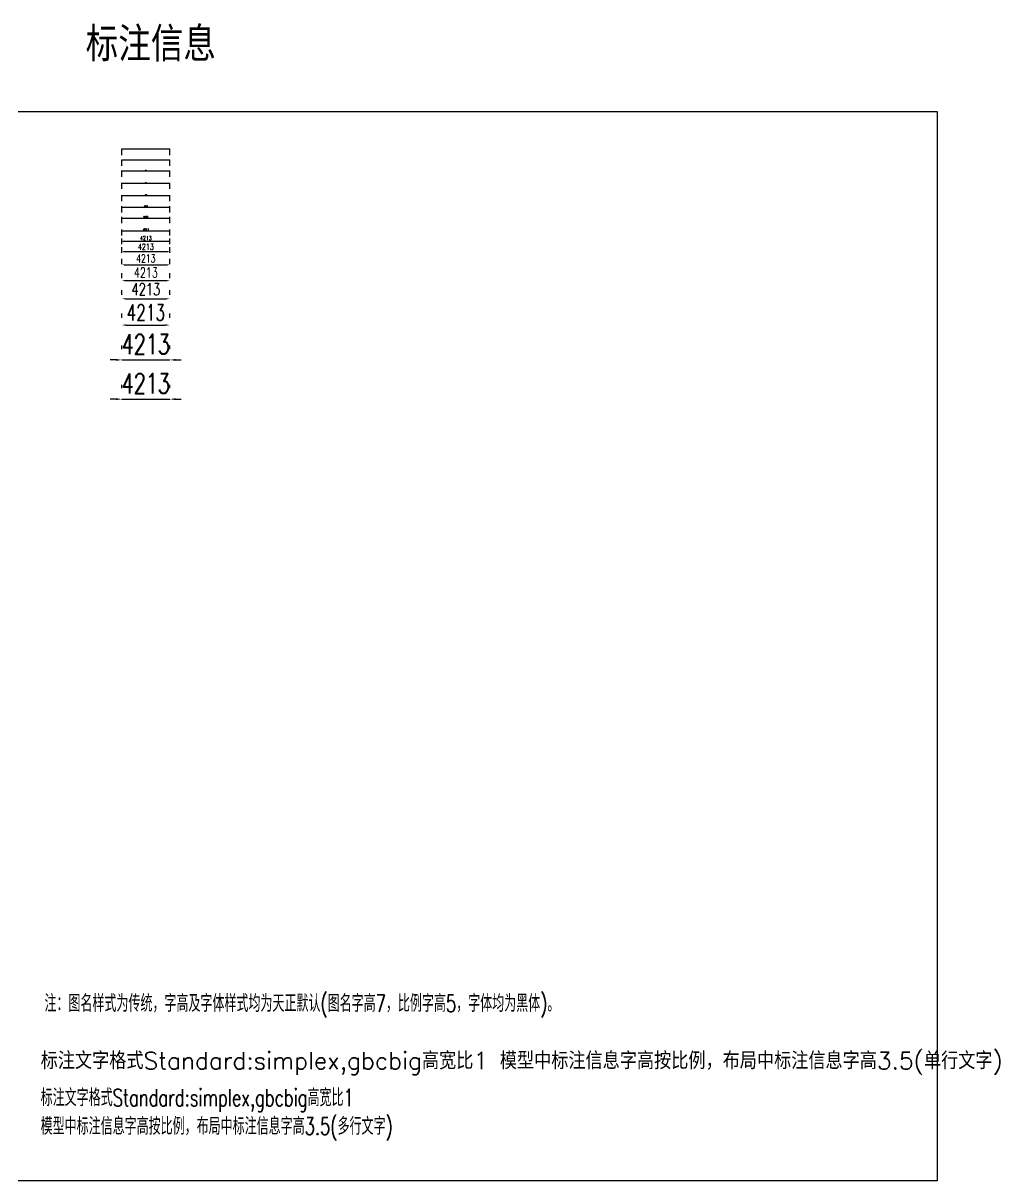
# Model space of a CAD drawing. Header units: millimetres. Extents: x -1003406 to 3312184, y 81337 to 716393.
# Drawn here: x 1075089 to 1160558, y 615138 to 716393 of the extents above; entities that cross this region are included whole.
import ezdxf
from ezdxf.enums import TextEntityAlignment as Align

# ---------------------------------------------------------------- set-up
doc = ezdxf.new("R2010")
doc.units = ezdxf.units.MM
doc.header["$LTSCALE"] = 10
doc.layers.get('Defpoints').update_dxf_attribs({"linetype": 'CONTINUOUS'})
for name, color, linetype in [('L-FRAME图框', 3, 'CONTINUOUS'), ('L-TEXT文字标注', 7, 'CONTINUOUS'), ('PUB_DIM', 3, 'CONTINUOUS')]:
    doc.layers.add(name, color=color, linetype=linetype)
doc.styles.get("Standard").update_dxf_attribs({"font": 'simplex.shx', "width": 0.7, "bigfont": 'hztxt.shx'})
doc.styles.add('STANDARD_T3', font='simplex.shx', dxfattribs={"width": 0.7, "bigfont": 'gbcbig.shx'})
doc.dimstyles.new('W&&1', dxfattribs={"dimtxt": 3.5, "dimasz": 1, "dimexe": 2.5, "dimexo": 3, "dimgap": 1, "dimtad": 1, "dimdec": 0, "dimzin": 0, "dimdsep": 46, "dimtxsty": 'STANDARD_T3', "dimcen": 0.09, "dimclrd": 1, "dimclre": 1, "dimclrt": 7, "dimazin": 2, "dimtfac": 1, "dimtdec": 0, "dimtix": 1, "dimtmove": 2, "dimatfit": 3, "dimfxl": 100, "dimtolj": 1, "dimtzin": 0, "dimarcsym": 0})
doc.dimstyles.new('W&&10', dxfattribs={"dimtxt": 35, "dimasz": 10, "dimexe": 25, "dimexo": 30, "dimgap": 10, "dimtad": 1, "dimdec": 0, "dimzin": 0, "dimdsep": 46, "dimtxsty": 'STANDARD_T3', "dimcen": 0.09, "dimclrd": 1, "dimclre": 1, "dimclrt": 7, "dimazin": 2, "dimtfac": 1, "dimtdec": 0, "dimtix": 1, "dimtmove": 2, "dimatfit": 3, "dimfxl": 100, "dimtolj": 1, "dimtzin": 0, "dimarcsym": 0})
doc.dimstyles.new('W&&100', dxfattribs={"dimtxt": 350, "dimasz": 100, "dimexe": 250, "dimexo": 300, "dimgap": 100, "dimtad": 1, "dimdec": 0, "dimzin": 0, "dimdsep": 46, "dimtxsty": 'STANDARD_T3', "dimcen": 0.09, "dimclrd": 1, "dimclre": 1, "dimclrt": 7, "dimazin": 2, "dimtfac": 1, "dimtdec": 0, "dimtix": 1, "dimtmove": 2, "dimatfit": 3, "dimfxl": 100, "dimtolj": 1, "dimtzin": 0, "dimarcsym": 0})
doc.dimstyles.new('W&&15', dxfattribs={"dimtxt": 52.5, "dimasz": 15, "dimexe": 37.5, "dimexo": 45, "dimgap": 15, "dimtad": 1, "dimdec": 0, "dimzin": 0, "dimdsep": 46, "dimtxsty": 'STANDARD_T3', "dimcen": 0.09, "dimclrd": 1, "dimclre": 1, "dimclrt": 7, "dimazin": 2, "dimtfac": 1, "dimtdec": 0, "dimtix": 1, "dimtmove": 2, "dimatfit": 3, "dimfxl": 100, "dimtolj": 1, "dimtzin": 0, "dimarcsym": 0})
doc.dimstyles.new('W&&150', dxfattribs={"dimtxt": 525, "dimasz": 150, "dimexe": 375, "dimexo": 450, "dimgap": 150, "dimtad": 1, "dimdec": 0, "dimzin": 0, "dimdsep": 46, "dimtxsty": 'STANDARD_T3', "dimcen": 0.09, "dimclrd": 1, "dimclre": 1, "dimclrt": 7, "dimazin": 2, "dimtfac": 1, "dimtdec": 0, "dimtix": 1, "dimtmove": 2, "dimatfit": 3, "dimfxl": 100, "dimtolj": 1, "dimtzin": 0, "dimarcsym": 0})
doc.dimstyles.new('W&&20', dxfattribs={"dimtxt": 70, "dimasz": 20, "dimexe": 50, "dimexo": 60, "dimgap": 20, "dimtad": 1, "dimdec": 0, "dimzin": 0, "dimdsep": 46, "dimtxsty": 'STANDARD_T3', "dimcen": 0.09, "dimclrd": 1, "dimclre": 1, "dimclrt": 7, "dimazin": 2, "dimtfac": 1, "dimtdec": 0, "dimtix": 1, "dimtmove": 2, "dimatfit": 3, "dimfxl": 100, "dimtolj": 1, "dimtzin": 0, "dimarcsym": 0})
doc.dimstyles.new('W&&200', dxfattribs={"dimtxt": 700, "dimasz": 200, "dimexe": 500, "dimexo": 600, "dimgap": 200, "dimtad": 1, "dimdec": 0, "dimzin": 0, "dimdsep": 46, "dimtxsty": 'STANDARD_T3', "dimcen": 0.09, "dimclrd": 1, "dimclre": 1, "dimclrt": 7, "dimazin": 2, "dimtfac": 1, "dimtdec": 0, "dimtix": 1, "dimtmove": 2, "dimatfit": 3, "dimfxl": 100, "dimtolj": 1, "dimtzin": 0, "dimarcsym": 0})
doc.dimstyles.new('W&&250', dxfattribs={"dimtxt": 875, "dimasz": 250, "dimexe": 625, "dimexo": 750, "dimgap": 250, "dimtad": 1, "dimdec": 0, "dimzin": 0, "dimdsep": 46, "dimtxsty": 'STANDARD_T3', "dimcen": 0.09, "dimclrd": 1, "dimclre": 1, "dimclrt": 7, "dimazin": 2, "dimtfac": 1, "dimtdec": 0, "dimtix": 1, "dimtmove": 2, "dimatfit": 3, "dimfxl": 100, "dimtolj": 1, "dimtzin": 0, "dimarcsym": 0})
doc.dimstyles.new('W&&30', dxfattribs={"dimtxt": 105, "dimasz": 30, "dimexe": 75, "dimexo": 90, "dimgap": 30, "dimtad": 1, "dimdec": 0, "dimzin": 0, "dimdsep": 46, "dimtxsty": 'STANDARD_T3', "dimcen": 0.09, "dimclrd": 1, "dimclre": 1, "dimclrt": 7, "dimazin": 2, "dimtfac": 1, "dimtdec": 0, "dimtix": 1, "dimtmove": 2, "dimatfit": 3, "dimfxl": 100, "dimtolj": 1, "dimtzin": 0, "dimarcsym": 0})
doc.dimstyles.new('W&&300', dxfattribs={"dimtxt": 1050, "dimasz": 300, "dimexe": 750, "dimexo": 900, "dimgap": 300, "dimtad": 1, "dimdec": 0, "dimzin": 0, "dimdsep": 46, "dimtxsty": 'STANDARD_T3', "dimcen": 0.09, "dimclrd": 1, "dimclre": 1, "dimclrt": 7, "dimazin": 2, "dimtfac": 1, "dimtdec": 0, "dimtix": 1, "dimtmove": 2, "dimatfit": 3, "dimfxl": 100, "dimtolj": 1, "dimtzin": 0, "dimarcsym": 0})
doc.dimstyles.new('W&&40', dxfattribs={"dimtxt": 140, "dimasz": 40, "dimexe": 100, "dimexo": 120, "dimgap": 40, "dimtad": 1, "dimdec": 0, "dimzin": 0, "dimdsep": 46, "dimtxsty": 'STANDARD_T3', "dimcen": 0.09, "dimclrd": 1, "dimclre": 1, "dimclrt": 7, "dimazin": 2, "dimtfac": 1, "dimtdec": 0, "dimtix": 1, "dimtmove": 2, "dimatfit": 3, "dimfxl": 100, "dimtolj": 1, "dimtzin": 0, "dimarcsym": 0})
doc.dimstyles.new('W&&400', dxfattribs={"dimtxt": 1400, "dimasz": 400, "dimexe": 1000, "dimexo": 1200, "dimgap": 400, "dimtad": 1, "dimdec": 0, "dimzin": 0, "dimdsep": 46, "dimtxsty": 'STANDARD_T3', "dimcen": 0.09, "dimclrd": 1, "dimclre": 1, "dimclrt": 7, "dimazin": 2, "dimtfac": 1, "dimtdec": 0, "dimtix": 1, "dimtmove": 2, "dimatfit": 3, "dimfxl": 100, "dimtolj": 1, "dimtzin": 0, "dimarcsym": 0})
doc.dimstyles.new('W&&5', dxfattribs={"dimtxt": 17.5, "dimasz": 5, "dimexe": 12.5, "dimexo": 15, "dimgap": 5, "dimtad": 1, "dimdec": 0, "dimzin": 0, "dimdsep": 46, "dimtxsty": 'STANDARD_T3', "dimcen": 0.09, "dimclrd": 1, "dimclre": 1, "dimclrt": 7, "dimazin": 2, "dimtfac": 1, "dimtdec": 0, "dimtix": 1, "dimtmove": 2, "dimatfit": 3, "dimfxl": 100, "dimtolj": 1, "dimtzin": 0, "dimarcsym": 0})
doc.dimstyles.new('W&&50', dxfattribs={"dimtxt": 175, "dimasz": 50, "dimexe": 125, "dimexo": 150, "dimgap": 50, "dimtad": 1, "dimdec": 0, "dimzin": 0, "dimdsep": 46, "dimtxsty": 'STANDARD_T3', "dimcen": 0.09, "dimclrd": 1, "dimclre": 1, "dimclrt": 7, "dimazin": 2, "dimtfac": 1, "dimtdec": 0, "dimtix": 1, "dimtmove": 2, "dimatfit": 3, "dimfxl": 100, "dimtolj": 1, "dimtzin": 0, "dimarcsym": 0})
doc.dimstyles.new('W&&500', dxfattribs={"dimtxt": 1750, "dimasz": 500, "dimexe": 1250, "dimexo": 1500, "dimgap": 500, "dimtad": 1, "dimdec": 0, "dimzin": 0, "dimdsep": 46, "dimtxsty": 'STANDARD_T3', "dimcen": 0.09, "dimclrd": 1, "dimclre": 1, "dimclrt": 7, "dimazin": 2, "dimtfac": 1, "dimtdec": 0, "dimtix": 1, "dimtmove": 2, "dimatfit": 3, "dimfxl": 100, "dimtolj": 1, "dimtzin": 0, "dimarcsym": 0})

# ---------------------------------------------------------------- blocks, each defined once
blk = doc.blocks.new('*D16')
at = {"layer": 'Defpoints', "color": 0, "transparency": 16777216}
for p in [(1083718, 699757), (1087931, 700311), (1087931, 699757)]:
    blk.add_point(p, dxfattribs=at)
at = {"layer": 'PUB_DIM', "color": 1, "lineweight": -2, "transparency": 16777216}
for p, q in [((1083718, 699847), (1083718, 700386)), ((1083748, 700311), (1087901, 700311)), ((1087931, 699847), (1087931, 700386))]:
    blk.add_line(p, q, dxfattribs=at)
at = {"layer": 'PUB_DIM', "color": 1, "transparency": 16777216}
for points in [[(1083748, 700316), (1083748, 700306), (1083718, 700311)], [(1087901, 700316), (1087901, 700306), (1087931, 700311)]]:
    blk.add_solid(points, dxfattribs=at)
at = {"layer": 'PUB_DIM', "color": 7, "transparency": 16777216, "insert": (1085825, 700394), "char_height": 105, "attachment_point": 5, "style": 'STANDARD_T3'}
blk.add_mtext('\\A1;4213', dxfattribs=at)
blk = doc.blocks.new('*D17')
at = {"layer": 'Defpoints', "color": 0, "transparency": 16777216}
for p in [(1083718, 700756), (1087931, 701310), (1087931, 700756)]:
    blk.add_point(p, dxfattribs=at)
at = {"layer": 'PUB_DIM', "color": 1, "lineweight": -2, "transparency": 16777216}
for p, q in [((1083718, 700816), (1083718, 701360)), ((1083738, 701310), (1087911, 701310)), ((1087931, 700816), (1087931, 701360))]:
    blk.add_line(p, q, dxfattribs=at)
at = {"layer": 'PUB_DIM', "color": 1, "transparency": 16777216}
for points in [[(1083738, 701313), (1083738, 701307), (1083718, 701310)], [(1087911, 701313), (1087911, 701307), (1087931, 701310)]]:
    blk.add_solid(points, dxfattribs=at)
at = {"layer": 'PUB_DIM', "color": 7, "transparency": 16777216, "insert": (1085825, 701365), "char_height": 70, "attachment_point": 5, "style": 'STANDARD_T3'}
blk.add_mtext('\\A1;4213', dxfattribs=at)
blk = doc.blocks.new('*D18')
at = {"layer": 'Defpoints', "color": 0, "transparency": 16777216}
for p in [(1083718, 701843), (1087931, 702397), (1087931, 701843)]:
    blk.add_point(p, dxfattribs=at)
at = {"layer": 'PUB_DIM', "color": 1, "lineweight": -2, "transparency": 16777216}
for p, q in [((1083718, 701888), (1083718, 702435)), ((1083733, 702397), (1087916, 702397)), ((1087931, 701888), (1087931, 702435))]:
    blk.add_line(p, q, dxfattribs=at)
at = {"layer": 'PUB_DIM', "color": 1, "transparency": 16777216}
for points in [[(1083733, 702400), (1083733, 702395), (1083718, 702397)], [(1087916, 702400), (1087916, 702395), (1087931, 702397)]]:
    blk.add_solid(points, dxfattribs=at)
at = {"layer": 'PUB_DIM', "color": 7, "transparency": 16777216, "insert": (1085825, 702438), "char_height": 52.5, "attachment_point": 5, "style": 'STANDARD_T3'}
blk.add_mtext('\\A1;4213', dxfattribs=at)
blk = doc.blocks.new('*D19')
at = {"layer": 'Defpoints', "color": 0, "transparency": 16777216}
for p in [(1083718, 702930), (1087931, 703484), (1087931, 702930)]:
    blk.add_point(p, dxfattribs=at)
at = {"layer": 'PUB_DIM', "color": 1, "lineweight": -2, "transparency": 16777216}
for p, q in [((1083718, 702960), (1083718, 703509)), ((1083728, 703484), (1087921, 703484)), ((1087931, 702960), (1087931, 703509))]:
    blk.add_line(p, q, dxfattribs=at)
at = {"layer": 'PUB_DIM', "color": 1, "transparency": 16777216}
for points in [[(1083728, 703486), (1083728, 703483), (1083718, 703484)], [(1087921, 703486), (1087921, 703483), (1087931, 703484)]]:
    blk.add_solid(points, dxfattribs=at)
at = {"layer": 'PUB_DIM', "color": 7, "transparency": 16777216, "insert": (1085825, 703512), "char_height": 35, "attachment_point": 5, "style": 'STANDARD_T3'}
blk.add_mtext('\\A1;4213', dxfattribs=at)
blk = doc.blocks.new('*D20')
at = {"layer": 'Defpoints', "color": 0, "transparency": 16777216}
for p in [(1083718, 703885), (1087931, 704439), (1087931, 703885)]:
    blk.add_point(p, dxfattribs=at)
at = {"layer": 'PUB_DIM', "color": 1, "lineweight": -2, "transparency": 16777216}
for p, q in [((1083718, 703900), (1083718, 704451)), ((1083723, 704439), (1087926, 704439)), ((1087931, 703900), (1087931, 704451))]:
    blk.add_line(p, q, dxfattribs=at)
at = {"layer": 'PUB_DIM', "color": 1, "transparency": 16777216}
for points in [[(1083723, 704439), (1083723, 704438), (1083718, 704439)], [(1087926, 704439), (1087926, 704438), (1087931, 704439)]]:
    blk.add_solid(points, dxfattribs=at)
at = {"layer": 'PUB_DIM', "color": 7, "transparency": 16777216, "insert": (1085825, 704452), "char_height": 17.5, "attachment_point": 5, "style": 'STANDARD_T3'}
blk.add_mtext('\\A1;4213', dxfattribs=at)
blk = doc.blocks.new('*D21')
at = {"layer": 'Defpoints', "color": 0, "transparency": 16777216}
for p in [(1083718, 704839), (1087931, 705393), (1087931, 704839)]:
    blk.add_point(p, dxfattribs=at)
at = {"layer": 'PUB_DIM', "color": 1, "lineweight": -2, "transparency": 16777216}
for p, q in [((1083718, 704842), (1083718, 705395)), ((1083719, 705393), (1087930, 705393)), ((1087931, 704842), (1087931, 705395))]:
    blk.add_line(p, q, dxfattribs=at)
at = {"layer": 'PUB_DIM', "color": 1, "transparency": 16777216}
for points in [[(1083719, 705393), (1083719, 705393), (1083718, 705393)], [(1087930, 705393), (1087930, 705393), (1087931, 705393)]]:
    blk.add_solid(points, dxfattribs=at)
at = {"layer": 'PUB_DIM', "color": 7, "transparency": 16777216, "insert": (1085825, 705396), "char_height": 3.5, "attachment_point": 5, "style": 'STANDARD_T3'}
blk.add_mtext('\\A1;4213', dxfattribs=at)
blk = doc.blocks.new('*D22')
at = {"layer": 'Defpoints', "color": 0, "transparency": 16777216}
for p in [(1083718, 698789), (1087931, 699343), (1087931, 698789)]:
    blk.add_point(p, dxfattribs=at)
at = {"layer": 'PUB_DIM', "color": 1, "lineweight": -2, "transparency": 16777216}
for p, q in [((1083718, 698909), (1083718, 699443)), ((1083758, 699343), (1087891, 699343)), ((1087931, 698909), (1087931, 699443))]:
    blk.add_line(p, q, dxfattribs=at)
at = {"layer": 'PUB_DIM', "color": 1, "transparency": 16777216}
for points in [[(1083758, 699349), (1083758, 699336), (1083718, 699343)], [(1087891, 699349), (1087891, 699336), (1087931, 699343)]]:
    blk.add_solid(points, dxfattribs=at)
at = {"layer": 'PUB_DIM', "color": 7, "transparency": 16777216, "insert": (1085825, 699453), "char_height": 140, "attachment_point": 5, "style": 'STANDARD_T3'}
blk.add_mtext('\\A1;4213', dxfattribs=at)
blk = doc.blocks.new('*D7')
at = {"layer": 'Defpoints', "color": 0, "transparency": 16777216}
for p in [(1083718, 697662), (1087931, 698216), (1087931, 697662)]:
    blk.add_point(p, dxfattribs=at)
at = {"layer": 'PUB_DIM', "color": 1, "lineweight": -2, "transparency": 16777216}
for p, q in [((1083718, 697812), (1083718, 698341)), ((1083768, 698216), (1087881, 698216)), ((1087931, 697812), (1087931, 698341))]:
    blk.add_line(p, q, dxfattribs=at)
at = {"layer": 'PUB_DIM', "color": 1, "transparency": 16777216}
for points in [[(1083768, 698224), (1083768, 698208), (1083718, 698216)], [(1087881, 698224), (1087881, 698208), (1087931, 698216)]]:
    blk.add_solid(points, dxfattribs=at)
at = {"layer": 'PUB_DIM', "color": 7, "transparency": 16777216, "insert": (1085825, 698354), "char_height": 175, "attachment_point": 5, "style": 'STANDARD_T3'}
blk.add_mtext('\\A1;4213', dxfattribs=at)
blk = doc.blocks.new('*D8')
at = {"layer": 'Defpoints', "color": 0, "transparency": 16777216}
for p in [(1083718, 696761), (1087931, 697315), (1087931, 696761)]:
    blk.add_point(p, dxfattribs=at)
at = {"layer": 'PUB_DIM', "color": 1, "lineweight": -2, "transparency": 16777216}
for p, q in [((1083718, 697061), (1083718, 697565)), ((1083818, 697315), (1087831, 697315)), ((1087931, 697061), (1087931, 697565))]:
    blk.add_line(p, q, dxfattribs=at)
at = {"layer": 'PUB_DIM', "color": 1, "transparency": 16777216}
for points in [[(1083818, 697332), (1083818, 697298), (1083718, 697315)], [(1087831, 697332), (1087831, 697298), (1087931, 697315)]]:
    blk.add_solid(points, dxfattribs=at)
at = {"layer": 'PUB_DIM', "color": 7, "transparency": 16777216, "insert": (1085825, 697590), "char_height": 350, "attachment_point": 5, "style": 'STANDARD_T3'}
blk.add_mtext('\\A1;4213', dxfattribs=at)
blk = doc.blocks.new('*D9')
at = {"layer": 'Defpoints', "color": 0, "transparency": 16777216}
for p in [(1083718, 695868), (1087931, 696422), (1087931, 695868)]:
    blk.add_point(p, dxfattribs=at)
at = {"layer": 'PUB_DIM', "color": 1, "lineweight": -2, "transparency": 16777216}
for p, q in [((1083718, 696318), (1083718, 696797)), ((1087931, 696318), (1087931, 696797)), ((1083868, 696422), (1087781, 696422))]:
    blk.add_line(p, q, dxfattribs=at)
at = {"layer": 'PUB_DIM', "color": 1, "transparency": 16777216}
for points in [[(1083868, 696447), (1083868, 696397), (1083718, 696422)], [(1087781, 696447), (1087781, 696397), (1087931, 696422)]]:
    blk.add_solid(points, dxfattribs=at)
at = {"layer": 'PUB_DIM', "color": 7, "transparency": 16777216, "insert": (1085825, 696834), "char_height": 525, "attachment_point": 5, "style": 'STANDARD_T3'}
blk.add_mtext('\\A1;4213', dxfattribs=at)
blk = doc.blocks.new('*D10')
at = {"layer": 'Defpoints', "color": 0, "transparency": 16777216}
for p in [(1083718, 694713), (1087931, 695267), (1087931, 694713)]:
    blk.add_point(p, dxfattribs=at)
at = {"layer": 'PUB_DIM', "color": 1, "lineweight": -2, "transparency": 16777216}
for p, q in [((1083718, 695313), (1083718, 695767)), ((1087931, 695313), (1087931, 695767)), ((1083918, 695267), (1087731, 695267))]:
    blk.add_line(p, q, dxfattribs=at)
at = {"layer": 'PUB_DIM', "color": 1, "transparency": 16777216}
for points in [[(1083918, 695300), (1083918, 695233), (1083718, 695267)], [(1087731, 695300), (1087731, 695233), (1087931, 695267)]]:
    blk.add_solid(points, dxfattribs=at)
at = {"layer": 'PUB_DIM', "color": 7, "transparency": 16777216, "insert": (1085825, 695817), "char_height": 700, "attachment_point": 5, "style": 'STANDARD_T3'}
blk.add_mtext('\\A1;4213', dxfattribs=at)
blk = doc.blocks.new('*D11')
at = {"layer": 'Defpoints', "color": 0, "transparency": 16777216}
for p in [(1087931, 693894), (1083718, 693340), (1087931, 693340)]:
    blk.add_point(p, dxfattribs=at)
at = {"layer": 'PUB_DIM', "color": 1, "lineweight": -2, "transparency": 16777216}
for p, q in [((1083718, 694090), (1083718, 694519)), ((1083968, 693894), (1087681, 693894)), ((1087931, 694090), (1087931, 694519))]:
    blk.add_line(p, q, dxfattribs=at)
at = {"layer": 'PUB_DIM', "color": 1, "transparency": 16777216}
for points in [[(1083968, 693936), (1083968, 693853), (1083718, 693894)], [(1087681, 693936), (1087681, 693853), (1087931, 693894)]]:
    blk.add_solid(points, dxfattribs=at)
at = {"layer": 'PUB_DIM', "color": 7, "transparency": 16777216, "insert": (1085825, 694582), "char_height": 875, "attachment_point": 5, "style": 'STANDARD_T3'}
blk.add_mtext('\\A1;4213', dxfattribs=at)
blk = doc.blocks.new('*D12')
at = {"layer": 'Defpoints', "color": 0, "transparency": 16777216}
for p in [(1083718, 691736), (1087931, 692290), (1087931, 691736)]:
    blk.add_point(p, dxfattribs=at)
at = {"layer": 'PUB_DIM', "color": 1, "lineweight": -2, "transparency": 16777216}
for p, q in [((1083718, 692636), (1083718, 693040)), ((1087931, 692636), (1087931, 693040)), ((1084018, 692290), (1087631, 692290))]:
    blk.add_line(p, q, dxfattribs=at)
at = {"layer": 'PUB_DIM', "color": 1, "transparency": 16777216}
for points in [[(1084018, 692340), (1084018, 692240), (1083718, 692290)], [(1087631, 692340), (1087631, 692240), (1087931, 692290)]]:
    blk.add_solid(points, dxfattribs=at)
at = {"layer": 'PUB_DIM', "color": 7, "transparency": 16777216, "insert": (1085825, 693115), "char_height": 1050, "attachment_point": 5, "style": 'STANDARD_T3'}
blk.add_mtext('\\A1;4213', dxfattribs=at)
blk = doc.blocks.new('*D13')
at = {"layer": 'Defpoints', "color": 0, "transparency": 16777216}
for p in [(1087931, 689987), (1083718, 689433), (1087931, 689433)]:
    blk.add_point(p, dxfattribs=at)
at = {"layer": 'PUB_DIM', "color": 1, "lineweight": -2, "transparency": 16777216}
for p, q in [((1083718, 690633), (1083718, 690987)), ((1087931, 690633), (1087931, 690987)), ((1084118, 689987), (1087531, 689987))]:
    blk.add_line(p, q, dxfattribs=at)
at = {"layer": 'PUB_DIM', "color": 1, "transparency": 16777216}
for points in [[(1084118, 690054), (1084118, 689921), (1083718, 689987)], [(1087531, 690054), (1087531, 689921), (1087931, 689987)]]:
    blk.add_solid(points, dxfattribs=at)
at = {"layer": 'PUB_DIM', "color": 7, "transparency": 16777216, "insert": (1085825, 691087), "char_height": 1400, "attachment_point": 5, "style": 'STANDARD_T3'}
blk.add_mtext('\\A1;4213', dxfattribs=at)
blk = doc.blocks.new('*D14')
at = {"layer": 'Defpoints', "color": 0, "transparency": 16777216}
for p in [(1087931, 686939), (1083718, 686385), (1087931, 686385)]:
    blk.add_point(p, dxfattribs=at)
at = {"layer": 'PUB_DIM', "color": 1, "lineweight": -2, "transparency": 16777216}
for p, q in [((1083718, 687885), (1083718, 688189)), ((1087931, 687885), (1087931, 688189)), ((1083218, 686939), (1082718, 686939)), ((1083718, 686939), (1087931, 686939)), ((1088431, 686939), (1088931, 686939))]:
    blk.add_line(p, q, dxfattribs=at)
at = {"layer": 'PUB_DIM', "color": 1, "transparency": 16777216}
for points in [[(1083218, 687023), (1083218, 686856), (1083718, 686939)], [(1088431, 687023), (1088431, 686856), (1087931, 686939)]]:
    blk.add_solid(points, dxfattribs=at)
at = {"layer": 'PUB_DIM', "color": 7, "transparency": 16777216, "insert": (1085825, 688314), "char_height": 1750, "attachment_point": 5, "style": 'STANDARD_T3'}
blk.add_mtext('\\A1;4213', dxfattribs=at)
blk = doc.blocks.new('*D15')
at = {"layer": 'Defpoints', "color": 0, "transparency": 16777216}
for p in [(1087931, 683509), (1083718, 682955), (1087931, 682955)]:
    blk.add_point(p, dxfattribs=at)
at = {"layer": 'PUB_DIM', "color": 1, "lineweight": -2, "transparency": 16777216}
for p, q in [((1083718, 684455), (1083718, 684759)), ((1087931, 684455), (1087931, 684759)), ((1083218, 683509), (1082718, 683509)), ((1083718, 683509), (1087931, 683509)), ((1088431, 683509), (1088931, 683509))]:
    blk.add_line(p, q, dxfattribs=at)
at = {"layer": 'PUB_DIM', "color": 1, "transparency": 16777216}
for points in [[(1083218, 683593), (1083218, 683426), (1083718, 683509)], [(1088431, 683593), (1088431, 683426), (1087931, 683509)]]:
    blk.add_solid(points, dxfattribs=at)
at = {"layer": 'PUB_DIM', "color": 7, "transparency": 16777216, "insert": (1085825, 684884), "char_height": 1750, "attachment_point": 5, "style": 'STANDARD_T3'}
blk.add_mtext('\\A1;4213', dxfattribs=at)

msp = doc.modelspace()

# ---------------------------------------------------------------- linework, layer by layer
at = {"layer": 'L-FRAME图框', "color": 3}
msp.add_lwpolyline([(1068536.9, 708660.6), (1155070.4, 708660.6), (1155070.4, 615137.9), (1068536.9, 615137.9)], close=True, dxfattribs=at)

# ---------------------------------------------------------------- texts
at = {"layer": 'L-TEXT文字标注', "width": 0.95}
msp.add_text('标注信息', height=3000, dxfattribs=at).set_placement((1086261.7, 714714), align=Align.MIDDLE)
at = {"layer": 'L-TEXT文字标注'}
msp.add_text('标注文字格式Standard:simplex,gbcbig高宽比1 模型中标注信息字高按比例，布局中标注信息字高3.5(单行文字)', height=1500, dxfattribs=at).set_placement((1076621.9, 624901.7))
at = {"layer": 'L-TEXT文字标注', "insert": (1076954.8, 631414), "char_height": 1500, "attachment_point": 1}
msp.add_mtext('注：图名样式为传统，字高及字体样式均为天正默认(图名字高7，比例字高5，字体均为黑体)。', dxfattribs=at)
at = {"layer": 'L-TEXT文字标注', "insert": (1076621.9, 623168.1), "char_height": 1500, "width": 37770.777, "attachment_point": 1}
msp.add_mtext('标注文字格式Standard:simplex,gbcbig高宽比1\\P模型中标注信息字高按比例，布局中标注信息字高3.5(多行文字)', dxfattribs=at)

# ---------------------------------------------------------------- dimensions: what is measured, and where the dimension line sits
at = {"layer": 'PUB_DIM', "color": 0}
for p1, p2, dimstyle, picture, middle in [((1083718.2, 704838.7), (1087931.2, 704838.7), 'W&&1', '*D21', (1085824.7, 705395.5)), ((1083718.2, 703884.6), (1087931.2, 703884.6), 'W&&5', '*D20', (1085824.7, 704452.4)), ((1083718.2, 702930.5), (1087931.2, 702930.5), 'W&&10', '*D19', (1085824.7, 703512)), ((1083718.2, 701843.2), (1087931.2, 701843.2), 'W&&15', '*D18', (1085824.7, 702438.5)), ((1083718.2, 700755.9), (1087931.2, 700755.9), 'W&&20', '*D17', (1085824.7, 701365)), ((1083718.2, 699757.4), (1087931.2, 699757.4), 'W&&30', '*D16', (1085824.7, 700393.9)), ((1083718.2, 698788.6), (1087931.2, 698788.6), 'W&&40', '*D22', (1085824.7, 699452.6)), ((1083718.2, 697662.1), (1087931.2, 697662.1), 'W&&50', '*D7', (1085824.7, 698353.6)), ((1083718.2, 696760.9), (1087931.2, 696760.9), 'W&&100', '*D8', (1085824.7, 697589.9)), ((1083718.2, 695867.9), (1087931.2, 695867.9), 'W&&150', '*D9', (1085824.7, 696834.4)), ((1083718.2, 694712.7), (1087931.2, 694712.7), 'W&&200', '*D10', (1085824.7, 695816.7)), ((1083718.2, 693340.2), (1087931.2, 693340.2), 'W&&250', '*D11', (1085824.7, 694581.8)), ((1083718.2, 691736.4), (1087931.2, 691736.4), 'W&&300', '*D12', (1085824.7, 693115.5)), ((1083718.2, 689433.2), (1087931.2, 689433.2), 'W&&400', '*D13', (1085824.7, 691087.2)), ((1083718.2, 686385.2), (1087931.2, 686385.2), 'W&&500', '*D14', (1085824.7, 688314.3)), ((1083718.2, 682955.4), (1087931.2, 682955.4), 'W&&500', '*D15', (1085824.7, 684884.4))]:
    dim = msp.add_aligned_dim(p1=p1, p2=p2, distance=554, dimstyle=dimstyle, dxfattribs=at)
    dim.commit()
    dim.dimension.update_dxf_attribs({"geometry": picture, "text_midpoint": middle})

doc.saveas('drawing.dxf')
